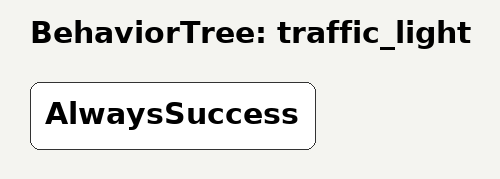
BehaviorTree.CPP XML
<root BTCPP_format="4">
  <BehaviorTree ID="traffic_light">
    <AlwaysSuccess/>
  </BehaviorTree>
</root>
